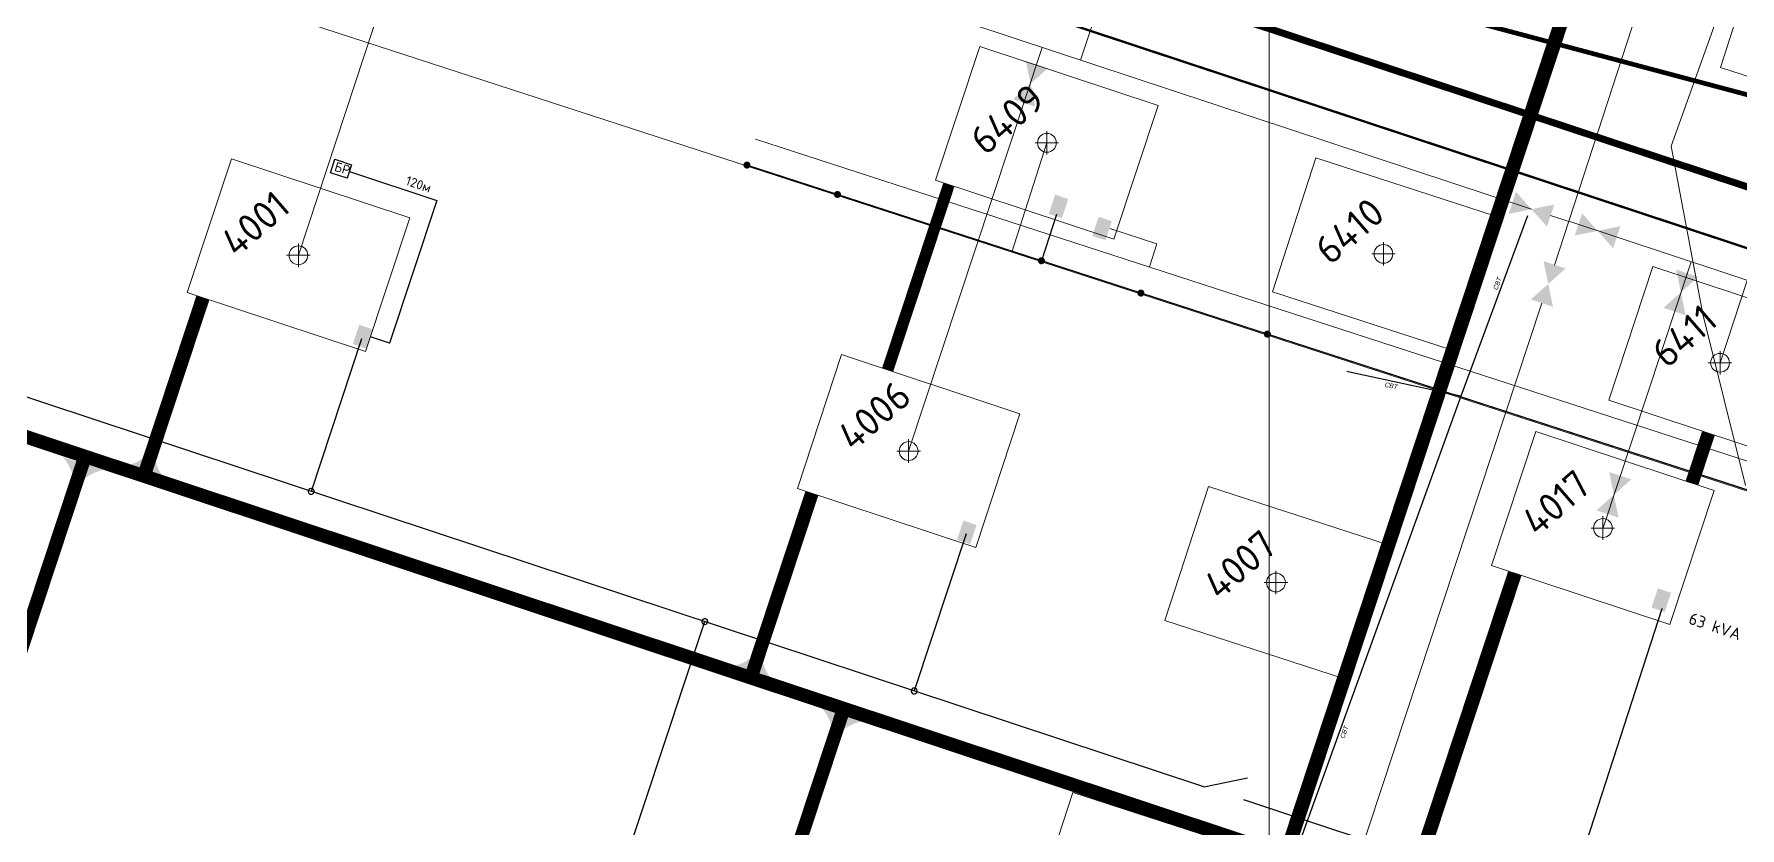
# Model space of a CAD drawing. Header units: millimetres. Extents: x 519 to 9564855, y -810 to 5021775.
# Drawn here: x 9524474 to 9525201, y 4999281 to 4999619 of the extents above; entities that cross this region are included whole.
import ezdxf
from ezdxf.enums import TextEntityAlignment as Align

# ---------------------------------------------------------------- set-up
doc = ezdxf.new("R2010")
doc.units = ezdxf.units.MM
doc.header["$LTSCALE"] = 2
doc.header["$MEASUREMENT"] = 0
doc.header["$PDMODE"] = 2
doc.header["$PDSIZE"] = 5
for name, pattern in [('1', [0]), ('92051501$0$GROUND1', [60, 50, -10]), ('92051501$0$GROUND2', [35, 25, -10]), ('DASHED2', [9.525, 6.35, -3.175])]:
    doc.linetypes.add(name, pattern=pattern)
for name, color, linetype in [('Existing roads', 41, 'Continuous'), ('GRID_PULKOVO', 7, 'Continuous'), ('new 100 wells', 131, 'Continuous'), ('OilColl&Flowlines', 3, 'Continuous'), ('ROAD_FIELD', 255, '92051501$0$GROUND2'), ('МГ-земельный участок', 7, 'Continuous'), ('Скважины 2017г', 221, 'Continuous'), ('Скважины на 2013 год.', 21, '1'), ('Скважины на 2014 год', 70, 'Continuous'), ('Скважины на 2015 год', 7, 'Continuous')]:
    doc.layers.add(name, color=color, linetype=linetype)
for name, color, linetype, lineweight in [('WELLS(drilled after 2000y)', 6, 'Continuous', 40), ('Нефтепровод Fiberclass', 14, 'g5_122_n', 30), ('Новый водовод', 5, 'g_122_vpr', 30), ('Скважины на 2023 год', 201, 'Continuous', 20), ('Электро', 1, 'Continuous', 30), ('Электроснаб', 1, 'Continuous', 18), ('Электроснабжене', 1, 'Continuous', 18)]:
    doc.layers.add(name, color=color, linetype=linetype, lineweight=lineweight)
doc.styles.add('92051501$0$STANDARD', font='simplex.shx')
doc.styles.add('Elect', font='isocpeur.ttf')
doc.styles.add('GeoApp', font='', dxfattribs={"height": 1})
doc.styles.add('Line_GUGK', font='')
doc.styles.get("Standard").update_dxf_attribs({"font": 'isocpeur.ttf', "width": 0.5})
doc.styles.get('GeoApp').set_extended_font_data('D431', italic=True)
doc.styles.get('Line_GUGK').set_extended_font_data('Bm431', italic=True)
doc.linetypes.add('g5_122_n', pattern='A,1,-1,1.5,-0.3,["Н",GeoApp,S=1,R=0,X=0,Y=-0.5],-1.5,1.5,-1,4,-1,4,-1,3', length=20.8)
doc.linetypes.add('g_122_vpr', pattern='A,2,-2,3,-0.6,["Впр",Line_GUGK,S=2,R=0,X=0,Y=-1],-6.4,3,-2,8,-2,8,-2,6', length=45)
doc.linetypes.add('WTR_LINE', pattern='A,0.5,-0.2,["W",92051501$0$STANDARD,S=0.1,R=0,X=-0.1,Y=-0.05],-0.05', length=0.75)

msp = doc.modelspace()

# ---------------------------------------------------------------- hatches: boundary and pattern name
at = {"layer": 'Existing roads', "lineweight": 0}
h = msp.add_hatch(color=256, dxfattribs=at)
h.paths.add_polyline_path([(9524492.10618, 4999428.89614), (9524490.51894, 4999429.4929, 0.155118741), (9524485.98628, 4999439.02991), (9524494.54188, 4999436.27677)])
h.paths.add_polyline_path([(9524493.63188, 4999428.32251), (9524492.10618, 4999428.89614), (9524494.54188, 4999436.27677), (9524503.33782, 4999433.44629, 0.161550784)])
h = msp.add_hatch(color=256, dxfattribs=at)
h.paths.add_polyline_path([(9524523.65818, 4999439.73836), (9524525.24132, 4999439.13079, 0.155118741), (9524529.70883, 4999429.56309), (9524521.17221, 4999432.37451)])
h.paths.add_polyline_path([(9524522.13643, 4999440.32238), (9524523.65818, 4999439.73836), (9524521.17221, 4999432.37451), (9524512.39578, 4999435.26491, 0.161550784)])
h = msp.add_hatch(color=256, dxfattribs=at)
h.paths.add_polyline_path([(9524782.27986, 4999354.39291), (9524783.86299, 4999353.78534, 0.155118741), (9524788.3305, 4999344.21764), (9524779.79388, 4999347.02906)])
h.paths.add_polyline_path([(9524780.7581, 4999354.97693), (9524782.27986, 4999354.39291), (9524779.79388, 4999347.02906), (9524771.01745, 4999349.91945, 0.161550784)])
h = msp.add_hatch(color=256, dxfattribs=at)
h.paths.add_polyline_path([(9524815.49156, 4999321.89377), (9524813.90432, 4999322.49054, 0.155118741), (9524809.37166, 4999332.02755), (9524817.92726, 4999329.2744)])
h.paths.add_polyline_path([(9524817.01726, 4999321.32015), (9524815.49156, 4999321.89377), (9524817.92726, 4999329.2744), (9524826.7232, 4999326.44392, 0.161550784)])
at = {"layer": 'Электро'}
for points in [[(9524906.0866, 4999542.65115), (9524911.69884, 4999540.79416), (9524914.40606, 4999548.97602), (9524908.79383, 4999550.833)], [(9524609.59383, 4999487.20301), (9524615.20606, 4999485.34602), (9524617.91329, 4999493.52788), (9524612.30106, 4999495.38486)], [(9524867.00064, 4999403.76583), (9524872.61287, 4999401.90884), (9524875.3201, 4999410.0907), (9524869.70787, 4999411.94769)], [(9525162.914, 4999374.91172), (9525168.52623, 4999373.05473), (9525171.23346, 4999381.23659), (9525165.62123, 4999383.09358)]]:
    msp.add_hatch(color=256, dxfattribs=at).paths.add_polyline_path(points)
at = {"layer": 'Электроснаб', "linetype": 'ByBlock', "lineweight": 0}
for points in [[(9524906.0866, 4999542.65115), (9524911.69884, 4999540.79416), (9524914.40606, 4999548.97602), (9524908.79383, 4999550.833)], [(9524609.59383, 4999487.20301), (9524615.20606, 4999485.34602), (9524617.91329, 4999493.52788), (9524612.30106, 4999495.38486)], [(9524867.00064, 4999403.76583), (9524872.61287, 4999401.90884), (9524875.3201, 4999410.0907), (9524869.70787, 4999411.94769)], [(9525162.914, 4999374.91172), (9525168.52623, 4999373.05473), (9525171.23346, 4999381.23659), (9525165.62123, 4999383.09358)]]:
    msp.add_hatch(color=1, dxfattribs=at).paths.add_polyline_path(points)
at = {"layer": 'Электроснабжене', "linetype": 'ByBlock', "lineweight": 0}
for points in [[(9524906.0866, 4999542.65115), (9524911.69884, 4999540.79416), (9524914.40606, 4999548.97602), (9524908.79383, 4999550.833)], [(9524924.65338, 4999533.25599), (9524930.26562, 4999531.399), (9524932.97285, 4999539.58086), (9524927.36061, 4999541.43785)], [(9524609.59383, 4999487.20301), (9524615.20606, 4999485.34602), (9524617.91329, 4999493.52788), (9524612.30106, 4999495.38486)], [(9524867.00064, 4999403.76583), (9524872.61287, 4999401.90884), (9524875.3201, 4999410.0907), (9524869.70787, 4999411.94769)], [(9525162.914, 4999374.91172), (9525168.52623, 4999373.05473), (9525171.23346, 4999381.23659), (9525165.62123, 4999383.09358)]]:
    msp.add_hatch(color=1, dxfattribs=at).paths.add_polyline_path(points)

# ---------------------------------------------------------------- linework, layer by layer
at = {"layer": 'Existing roads', "linetype": 'ByBlock', "lineweight": 0, "const_width": 6, "flags": 128}
for points in [[(9525129.07201, 4999638.26093), (9525007.002, 4999269.33741)], [(9525104.71556, 4999389.59076), (9525059.21003, 4999252.06272)]]:
    msp.add_lwpolyline(points, dxfattribs=at)
at = {"layer": 'Existing roads', "linetype": 'ByBlock', "lineweight": 0, "ltscale": 5, "const_width": 5}
msp.add_lwpolyline([(9524837.44721, 4999476.17448), (9524863.56167, 4999555.0983)], dxfattribs=at)
at = {"layer": 'Existing roads', "lineweight": 0, "const_width": 5.8}
for points in [[(9525007.002, 4999269.33741), (9524205.07757, 4999535.80273)], [(9524545.69979, 4999506.8548), (9524520.38571, 4999430.34992)], [(9524450.21237, 4999302.44485), (9524495.28224, 4999438.65621)], [(9524805.18678, 4999423.62455), (9524779.08856, 4999344.74984)], [(9524770.53908, 4999186.19851), (9524818.66761, 4999331.65385)]]:
    msp.add_lwpolyline(points, dxfattribs=at)
at = {"layer": 'Existing roads', "lineweight": 0, "const_width": 5.7, "flags": 128}
msp.add_lwpolyline([(9525187.16857, 4999449.21956), (9525180.12419, 4999427.86373)], dxfattribs=at)
at = {"layer": 'GRID_PULKOVO', "lineweight": 0}
msp.add_line((9525000, 5011000), (9525000, 4992000), dxfattribs=at)
at = {"layer": 'new 100 wells', "color": 0, "linetype": 'ByBlock', "lineweight": 0}
for points in [[(9524538.98202, 4999509.07759), (9524614.96254, 4999483.93701), (9524633.81798, 4999540.92241), (9524557.83745, 4999566.06299)], [(9524798.98202, 4999425.67759), (9524874.96254, 4999400.53701), (9524893.81798, 4999457.52241), (9524817.83745, 4999482.66299)]]:
    msp.add_lwpolyline(points, close=True, dxfattribs=at)
for centre in [(9524586.4, 4999525), (9524846.4, 4999441.6)]:
    msp.add_circle(centre, 4, dxfattribs=at)
at = {"layer": 'new 100 wells', "color": 0, "linetype": 'ByBlock', "lineweight": 0, "ltscale": 80}
for p in [(9524586.4, 4999525), (9524846.4, 4999441.6)]:
    msp.add_point(p, dxfattribs=at)
at = {"layer": 'OilColl&Flowlines', "linetype": 'ByBlock', "lineweight": 0}
for p, q in [((9525240.58804, 4999886.26966, 0), (9525121.53092, 4999520.7496)), ((9525119.92163, 4999541.91175), (9525127.69298, 4999539.34035)), ((9525652.95638, 4999365.67751), (9525127.72426, 4999539.4673)), ((9525142.23991, 4999408.92062), (9525179.74055, 4999522.25605)), ((9525116.21684, 4999504.61512), (9524929.26645, 4998939.60869))]:
    msp.add_line(p, q, dxfattribs=at)
at = {"layer": 'OilColl&Flowlines', "lineweight": 0}
for p, q in [((9525111.75628, 4999544.61351), (9524175.86766, 4999854.2821)), ((9524586.4, 4999525), (9524643.89021, 4999699.42192)), ((9524846.4, 4999441.6), (9524903.30693, 4999613.58563))]:
    msp.add_line(p, q, dxfattribs=at)
at = {"layer": 'OilColl&Flowlines', "color": 82, "lineweight": 0}
msp.add_line((9524555.7487, 4999635.16461), (9525515.28146, 4999323.15569), dxfattribs=at)
at = {"layer": 'OilColl&Flowlines', "color": 3, "lineweight": 0}
msp.add_line((9524555.7487, 4999635.16461), (9525515.28146, 4999323.15569), dxfattribs=at)
at = {"layer": 'OilColl&Flowlines', "lineweight": 0}
for points in [[(9524905.74871, 4999604.70247), (9524898.33268, 4999598.09699), (9524896.32018, 4999607.82219)], [(9524900.34518, 4999588.37178), (9524890.91665, 4999591.49151), (9524898.33268, 4999598.09699)], [(9525146.5604, 4999528.00437), (9525139.95492, 4999535.4204), (9525149.68013, 4999537.4329)], [(9525120.9311, 4999503.05525), (9525111.50258, 4999506.17498), (9525118.9186, 4999512.78046)], [(9525120.9311, 4999503.05525), (9525111.50258, 4999506.17498), (9525118.9186, 4999512.78046)]]:
    msp.add_solid(points, dxfattribs=at)
at = {"layer": 'OilColl&Flowlines', "linetype": 'ByBlock', "lineweight": 0}
for points in [[(9525102.03108, 4999542.60101), (9525105.1508, 4999552.02954), (9525111.75628, 4999544.61351)], [(9525118.36176, 4999537.19748), (9525111.75628, 4999544.61351), (9525121.48149, 4999546.62601)], [(9525130.22972, 4999533.4079), (9525133.34944, 4999542.83643), (9525139.95492, 4999535.4204)], [(9525126.33463, 4999519.38594), (9525118.9186, 4999512.78046), (9525116.9061, 4999522.50567)], [(9525126.33463, 4999519.38594), (9525118.9186, 4999512.78046), (9525116.9061, 4999522.50567)], [(9525182.8302, 4999515.78624), (9525175.41417, 4999509.18076), (9525173.40167, 4999518.90597)], [(9525177.42667, 4999499.45555), (9525167.99815, 4999502.57528), (9525175.41417, 4999509.18076)], [(9525154.28841, 4999429.52649), (9525146.87238, 4999422.92101), (9525144.85988, 4999432.64621)], [(9525148.88488, 4999413.1958), (9525139.45636, 4999416.31553), (9525146.87238, 4999422.92101)]]:
    msp.add_solid(points, dxfattribs=at)
at = {"layer": 'ROAD_FIELD', "linetype": '92051501$0$GROUND1', "lineweight": 0}
msp.add_lwpolyline([(9523677.33764, 4995814.53179), (9523779.5692, 4996012.42397), (9523991.837, 4996331.555), (9524095.437, 4996504.555), (9524346.537, 4996948.955), (9524458.337, 4997198.555), (9524536.637, 4997429.155), (9524631.237, 4997756.455), (9524742.837, 4998101.955), (9524802.21631, 4998263.4501), (9524977.31895, 4998658.98382), (9525070.237, 4998931.055), (9525201.337, 4999233.755), (9525235.8427, 4999319.26134), (9525202.937, 4999426.855), (9525184.737, 4999499.955), (9525171.237, 4999571.455), (9525219.837, 4999707.255), (9525214.6934, 4999831.36774)], dxfattribs=at)
at = {"layer": 'WELLS(drilled after 2000y)', "color": 0, "linetype": 'ByBlock', "lineweight": 0}
msp.add_lwpolyline([(9525094.78202, 4999392.87759), (9525170.76254, 4999367.73701), (9525189.61798, 4999424.72241), (9525113.63745, 4999449.86299)], close=True, dxfattribs=at)
msp.add_circle((9525142.2, 4999408.8), 4, dxfattribs=at)
at = {"layer": 'WELLS(drilled after 2000y)', "color": 0, "linetype": 'ByBlock', "lineweight": 0, "ltscale": 80}
msp.add_point((9525142.2, 4999408.8), dxfattribs=at)
at = {"layer": 'МГ-земельный участок', "color": 34, "linetype": 'DASHED2', "lineweight": 25, "ltscale": 5, "const_width": 2}
msp.add_lwpolyline([(9522271, 4999525), (9527884, 4997830), (9530104, 4997995), (9529358.40073, 4998522.43877), (9528467.29836, 4998113.15535), (9526935, 4999132), (9522496, 5000315), (9522167.80801, 4999999.48247)], close=True, dxfattribs=at)
at = {"layer": 'Нефтепровод Fiberclass'}
for points in [[(9525110.0322, 4999541.7527), (9525081.6214, 4999465.0318), (9525035.0094, 4999475.1204), (9525033.0918, 4999475.4471)], [(9525081.6214, 4999465.0318), (9524976.7401, 4999174.8672), (9524910.0302, 4998997.8452), (9524900.9792, 4998972.6745)]]:
    msp.add_lwpolyline(points, dxfattribs=at)
at = {"layer": 'Новый водовод', "color": 5, "linetype": 'WTR_LINE', "lineweight": 0, "ltscale": 40}
for points, const_width in [([(9524314.11, 5000356), (9524162.76, 4999898.57), (9526008.05, 4999288)], 3), ([(9524624.28, 4999719.73), (9525832.5, 4999319.95), (9525840.3, 4999343.5), (9525894.08637, 4999509.06696), (9524678.78862, 4999899.41686)], 1)]:
    msp.add_lwpolyline(points, dxfattribs=dict(at, const_width=const_width))
at = {"layer": 'Скважины 2017г', "color": 0, "linetype": 'ByBlock', "lineweight": 0}
msp.add_lwpolyline([(9525286.76813, 4999637.61215), (9525268.39912, 4999580.49316), (9525192.24046, 4999604.98517), (9525210.60947, 4999662.10416), (9525286.76813, 4999637.61215)], dxfattribs=at)
at = {"layer": 'Скважины на 2013 год.', "color": 3, "linetype": 'ByBlock', "lineweight": 0, "ltscale": 5}
for p, q in [((9524993.8, 4999832.4), (9524919.69099, 4999608.14543)), ((9524905.3, 4999572.9), (9524890.3619, 4999526.35925)), ((9525192.1, 4999479.2), (9525203.70792, 4999514.32569))]:
    msp.add_line(p, q, dxfattribs=at)
at = {"layer": 'Скважины на 2014 год', "color": 0, "linetype": 'ByBlock', "lineweight": 0}
msp.add_lwpolyline([(9525144.68202, 4999463.27759), (9525163.53745, 4999520.26299), (9525239.51798, 4999495.12241), (9525220.66255, 4999438.13701), (9525144.68202, 4999463.27759)], dxfattribs=at)
msp.add_circle((9525192.1, 4999479.2), 4, dxfattribs=at)
msp.add_point((9525192.1, 4999479.2), dxfattribs=at)
at = {"layer": 'Скважины на 2015 год', "color": 1, "lineweight": 0}
for p, q in [((9525548.57143, 4999325.18945, 0), (9524781.21132, 4999574.51986, 0)), ((9524932.13481, 4999536.37508), (9524952.1688, 4999529.86564)), ((9524952.1688, 4999529.86564), (9524948.96736, 4999520.01262, 0))]:
    msp.add_line(p, q, dxfattribs=at)
at = {"layer": 'Скважины на 2015 год', "color": 0, "linetype": 'ByBlock', "lineweight": 0}
msp.add_lwpolyline([(9524857.88202, 4999556.97759), (9524876.73745, 4999613.96299), (9524952.71798, 4999588.82241), (9524933.86255, 4999531.83701), (9524857.88202, 4999556.97759)], dxfattribs=at)
msp.add_circle((9524905.3, 4999572.9), 4, dxfattribs=at)
msp.add_point((9524905.3, 4999572.9), dxfattribs=at)
at = {"layer": 'Скважины на 2023 год', "color": 0, "linetype": 'ByBlock', "lineweight": 0}
for points in [[(9525001.40241, 4999509.44789), (9525077.48693, 4999484.72653), (9525096.02795, 4999541.78992), (9525019.94343, 4999566.51128)], [(9524955.60241, 4999369.44789), (9525031.68693, 4999344.72653), (9525050.22795, 4999401.78992), (9524974.14343, 4999426.51128)], [(9524897.80241, 4999239.04789), (9524973.88693, 4999214.32653), (9524992.42795, 4999271.38992), (9524916.34343, 4999296.11128)]]:
    msp.add_lwpolyline(points, close=True, dxfattribs=at)
for centre in [(9525048.7, 4999525.6), (9525002.9, 4999385.6)]:
    msp.add_circle(centre, 4, dxfattribs=at)
for p in [(9525048.7, 4999525.6), (9525002.9, 4999385.6)]:
    msp.add_point(p, dxfattribs=at)
at = {"layer": 'Электро', "ltscale": 0.5}
for p, q in [((9524972.11108, 4999298.59036, 0), (9524138.91597, 4999574.27953, 0)), ((9524600.08216, 4999560.17114), (9524601.99287, 4999565.92927)), ((9524600.08216, 4999560.17114), (9524601.99287, 4999565.92927)), ((9524601.99287, 4999565.92927), (9524609.06434, 4999563.58276)), ((9524601.99287, 4999565.92927), (9524609.06434, 4999563.58276)), ((9524607.15364, 4999557.82463), (9524600.08216, 4999560.17114)), ((9524607.15364, 4999557.82463), (9524600.08216, 4999560.17114)), ((9524609.06434, 4999563.58276), (9524607.15364, 4999557.82463)), ((9524609.06434, 4999563.58276), (9524607.15364, 4999557.82463)), ((9524608.10899, 4999560.7037), (9524645.38603, 4999548.33416)), ((9524608.10899, 4999560.7037), (9524645.38603, 4999548.33416)), ((9525544.87715, 4999314.11611, 0), (9524777.51705, 4999563.44652, 0)), ((9524645.38603, 4999548.33416), (9524625.23964, 4999487.62065)), ((9524645.38603, 4999548.33416), (9524625.23964, 4999487.62065)), ((9524613.30772, 4999489.34243, 0), (9524591.826, 4999424.41981, 0)), ((9524870.88971, 4999406.28833, 0), (9524848.75931, 4999339.40523, 0)), ((9524704.71705, 4999203.27393, 0), (9524759.52956, 4999368.92974, 0)), ((9525126.3061, 4999247.37552, 0), (9525167.48156, 4999374.52127, 0)), ((9524972.11108, 4999298.59036, 0), (9524990.79822, 4999302.34134, 0)), ((9525104.44353, 4999254.80396, 0), (9524989.20395, 4999292.93464, 0))]:
    msp.add_line(p, q, dxfattribs=at)
at = {"layer": 'Электро', "ltscale": 50}
msp.add_line((9524909.39357, 4999542.44206), (9524902.97354, 4999522.68324), dxfattribs=at)
at = {"layer": 'Электро', "ltscale": 7.5}
msp.add_line((9524625.23964, 4999487.62065), (9524617.07525, 4999490.3221), dxfattribs=at)
msp.add_line((9524625.23964, 4999487.62065), (9524617.07525, 4999490.3221), dxfattribs=at)
at = {"layer": 'Электро', "ltscale": 0.5, "const_width": 1.5, "elevation": 0}
for points in [[(9524776.80376, 4999563.67829, 1), (9524778.23034, 4999563.21476, 1)], [(9524815.36288, 4999551.14967, 1), (9524816.78946, 4999550.68614, 1)], [(9524944.64692, 4999509.14274, 1), (9524946.07351, 4999508.67921, 1)], [(9524998.51853, 4999491.63879, 1), (9524999.94511, 4999491.17526, 1)]]:
    msp.add_lwpolyline(points, format="xyb", close=True, dxfattribs=at)
at = {"layer": 'Электро', "ltscale": 50, "const_width": 1.5}
msp.add_lwpolyline([(9524902.26025, 4999522.915, 1), (9524903.68683, 4999522.45148, 1)], format="xyb", close=True, dxfattribs=at)
at = {"layer": 'Электро', "ltscale": 0.5}
for centre, radius, start, end in [((9524777.51705, 4999563.44652, 0), 0.75, 162.00000005, 342.00000005), ((9524777.51705, 4999563.44652, 0), 0.75, 342.00000005, 162.00000005), ((9524816.07617, 4999550.91791, 0), 0.75, 162.00000005, 342.00000005), ((9524816.07617, 4999550.91791, 0), 0.75, 342.00000005, 162.00000005), ((9524945.36022, 4999508.91097, 0), 0.75, 162.00000005, 342.00000005), ((9524945.36022, 4999508.91097, 0), 0.75, 342.00000005, 162.00000005), ((9524999.23182, 4999491.40703, 0), 0.75, 342.00000005, 162.00000005), ((9524999.23182, 4999491.40703, 0), 0.75, 162.00000005, 342.00000005), ((9524759.52731, 4999368.9245, 0), 1.25, 162, 342), ((9524759.52956, 4999368.92974, 0), 1.25, 162, 342), ((9524759.52731, 4999368.9245, 0), 1.25, 342, 162), ((9524759.52956, 4999368.92974, 0), 1.25, 342, 162)]:
    msp.add_arc(centre, radius, start, end, dxfattribs=at)
at = {"layer": 'Электро', "ltscale": 25}
for centre, start, end in [((9524591.82583, 4999424.41926, 0), 162, 342), ((9524591.82583, 4999424.41926, 0), 342, 162), ((9524848.75706, 4999339.4, 0), 162, 342), ((9524848.75706, 4999339.4, 0), 342, 162)]:
    msp.add_arc(centre, 1.25, start, end, dxfattribs=at)
at = {"layer": 'Электроснаб', "color": 1, "linetype": 'ByBlock', "lineweight": 0, "ltscale": 0.5}
for p, q in [((9524972.11108, 4999298.59036, 0), (9524138.91597, 4999574.27953, 0)), ((9524600.08216, 4999560.17114), (9524601.99287, 4999565.92927)), ((9524600.08216, 4999560.17114), (9524601.99287, 4999565.92927)), ((9524601.99287, 4999565.92927), (9524609.06434, 4999563.58276)), ((9524601.99287, 4999565.92927), (9524609.06434, 4999563.58276)), ((9524607.15364, 4999557.82463), (9524600.08216, 4999560.17114)), ((9524607.15364, 4999557.82463), (9524600.08216, 4999560.17114)), ((9524609.06434, 4999563.58276), (9524607.15364, 4999557.82463)), ((9524609.06434, 4999563.58276), (9524607.15364, 4999557.82463)), ((9524608.10899, 4999560.7037), (9524645.38603, 4999548.33416)), ((9524608.10899, 4999560.7037), (9524645.38603, 4999548.33416)), ((9525544.87715, 4999314.11611, 0), (9524777.51705, 4999563.44652, 0)), ((9524645.38603, 4999548.33416), (9524625.23964, 4999487.62065)), ((9524645.38603, 4999548.33416), (9524625.23964, 4999487.62065)), ((9524613.30772, 4999489.34243, 0), (9524591.826, 4999424.41981, 0)), ((9524870.88971, 4999406.28833, 0), (9524848.75931, 4999339.40523, 0)), ((9524704.71705, 4999203.27393, 0), (9524759.52956, 4999368.92974, 0)), ((9525126.3061, 4999247.37552, 0), (9525167.48156, 4999374.52127, 0)), ((9524972.11108, 4999298.59036, 0), (9524990.79822, 4999302.34134, 0)), ((9525104.44353, 4999254.80396, 0), (9524989.20395, 4999292.93464, 0))]:
    msp.add_line(p, q, dxfattribs=at)
at = {"layer": 'Электроснаб', "color": 1, "lineweight": 0, "ltscale": 50}
msp.add_line((9524909.39357, 4999542.44206), (9524902.97354, 4999522.68324), dxfattribs=at)
at = {"layer": 'Электроснаб', "color": 1, "linetype": 'ByBlock', "lineweight": 0, "ltscale": 7.5}
msp.add_line((9524625.23964, 4999487.62065), (9524617.07525, 4999490.3221), dxfattribs=at)
msp.add_line((9524625.23964, 4999487.62065), (9524617.07525, 4999490.3221), dxfattribs=at)
at = {"layer": 'Электроснаб', "color": 1, "linetype": 'ByBlock', "lineweight": 0, "ltscale": 0.5, "const_width": 1.5, "elevation": 0}
for points in [[(9524776.80376, 4999563.67829, 1), (9524778.23034, 4999563.21476, 1)], [(9524815.36288, 4999551.14967, 1), (9524816.78946, 4999550.68614, 1)], [(9524944.64692, 4999509.14274, 1), (9524946.07351, 4999508.67921, 1)], [(9524998.51853, 4999491.63879, 1), (9524999.94511, 4999491.17526, 1)]]:
    msp.add_lwpolyline(points, format="xyb", close=True, dxfattribs=at)
at = {"layer": 'Электроснаб', "color": 1, "lineweight": 0, "ltscale": 50, "const_width": 1.5}
msp.add_lwpolyline([(9524902.26025, 4999522.915, 1), (9524903.68683, 4999522.45148, 1)], format="xyb", close=True, dxfattribs=at)
at = {"layer": 'Электроснаб', "color": 1, "linetype": 'ByBlock', "lineweight": 0, "ltscale": 0.5}
for centre, radius, start, end in [((9524777.51705, 4999563.44652, 0), 0.75, 162.00000005, 342.00000005), ((9524777.51705, 4999563.44652, 0), 0.75, 342.00000005, 162.00000005), ((9524816.07617, 4999550.91791, 0), 0.75, 162.00000005, 342.00000005), ((9524816.07617, 4999550.91791, 0), 0.75, 342.00000005, 162.00000005), ((9524945.36022, 4999508.91097, 0), 0.75, 162.00000005, 342.00000005), ((9524945.36022, 4999508.91097, 0), 0.75, 342.00000005, 162.00000005), ((9524999.23182, 4999491.40703, 0), 0.75, 342.00000005, 162.00000005), ((9524999.23182, 4999491.40703, 0), 0.75, 162.00000005, 342.00000005), ((9524759.52731, 4999368.9245, 0), 1.25, 162, 342), ((9524759.52956, 4999368.92974, 0), 1.25, 162, 342), ((9524759.52731, 4999368.9245, 0), 1.25, 342, 162), ((9524759.52956, 4999368.92974, 0), 1.25, 342, 162)]:
    msp.add_arc(centre, radius, start, end, dxfattribs=at)
at = {"layer": 'Электроснаб', "color": 1, "linetype": 'ByBlock', "lineweight": 0, "ltscale": 25}
for centre, start, end in [((9524591.82583, 4999424.41926, 0), 162, 342), ((9524591.82583, 4999424.41926, 0), 342, 162), ((9524848.75706, 4999339.4, 0), 162, 342), ((9524848.75706, 4999339.4, 0), 342, 162)]:
    msp.add_arc(centre, 1.25, start, end, dxfattribs=at)
at = {"layer": 'Электроснабжене', "color": 1, "linetype": 'ByBlock', "lineweight": 0, "ltscale": 0.5}
for p, q in [((9524972.11108, 4999298.59036, 0), (9524138.91597, 4999574.27953, 0)), ((9524600.08216, 4999560.17114), (9524601.99287, 4999565.92927)), ((9524600.08216, 4999560.17114), (9524601.99287, 4999565.92927)), ((9524601.99287, 4999565.92927), (9524609.06434, 4999563.58276)), ((9524601.99287, 4999565.92927), (9524609.06434, 4999563.58276)), ((9524607.15364, 4999557.82463), (9524600.08216, 4999560.17114)), ((9524607.15364, 4999557.82463), (9524600.08216, 4999560.17114)), ((9524609.06434, 4999563.58276), (9524607.15364, 4999557.82463)), ((9524609.06434, 4999563.58276), (9524607.15364, 4999557.82463)), ((9524608.10899, 4999560.7037), (9524645.38603, 4999548.33416)), ((9524608.10899, 4999560.7037), (9524645.38603, 4999548.33416)), ((9525544.87715, 4999314.11611, 0), (9524777.51705, 4999563.44652, 0)), ((9524645.38603, 4999548.33416), (9524625.23964, 4999487.62065)), ((9524645.38603, 4999548.33416), (9524625.23964, 4999487.62065)), ((9524613.30772, 4999489.34243, 0), (9524591.826, 4999424.41981, 0)), ((9524870.88971, 4999406.28833, 0), (9524848.75931, 4999339.40523, 0)), ((9524704.71705, 4999203.27393, 0), (9524759.52956, 4999368.92974, 0)), ((9525126.3061, 4999247.37552, 0), (9525167.48156, 4999374.52127, 0)), ((9524972.11108, 4999298.59036, 0), (9524990.79822, 4999302.34134, 0)), ((9525104.44353, 4999254.80396, 0), (9524989.20395, 4999292.93464, 0))]:
    msp.add_line(p, q, dxfattribs=at)
at = {"layer": 'Электроснабжене', "color": 1, "lineweight": 0, "ltscale": 50}
msp.add_line((9524909.39357, 4999542.44206), (9524902.97354, 4999522.68324), dxfattribs=at)
at = {"layer": 'Электроснабжене', "color": 1, "linetype": 'ByBlock', "lineweight": 0, "ltscale": 7.5}
msp.add_line((9524625.23964, 4999487.62065), (9524617.07525, 4999490.3221), dxfattribs=at)
msp.add_line((9524625.23964, 4999487.62065), (9524617.07525, 4999490.3221), dxfattribs=at)
at = {"layer": 'Электроснабжене', "color": 1, "linetype": 'ByBlock', "lineweight": 0, "ltscale": 0.5, "const_width": 1.5, "elevation": 0}
for points in [[(9524776.80376, 4999563.67829, 1), (9524778.23034, 4999563.21476, 1)], [(9524815.36288, 4999551.14967, 1), (9524816.78946, 4999550.68614, 1)], [(9524944.64692, 4999509.14274, 1), (9524946.07351, 4999508.67921, 1)], [(9524998.51853, 4999491.63879, 1), (9524999.94511, 4999491.17526, 1)]]:
    msp.add_lwpolyline(points, format="xyb", close=True, dxfattribs=at)
at = {"layer": 'Электроснабжене', "color": 1, "lineweight": 0, "ltscale": 50, "const_width": 1.5}
msp.add_lwpolyline([(9524902.26025, 4999522.915, 1), (9524903.68683, 4999522.45148, 1)], format="xyb", close=True, dxfattribs=at)
at = {"layer": 'Электроснабжене', "color": 1, "linetype": 'ByBlock', "lineweight": 0, "ltscale": 0.5}
for centre, radius, start, end in [((9524777.51705, 4999563.44652, 0), 0.75, 162.00000005, 342.00000005), ((9524777.51705, 4999563.44652, 0), 0.75, 342.00000005, 162.00000005), ((9524816.07617, 4999550.91791, 0), 0.75, 162.00000005, 342.00000005), ((9524816.07617, 4999550.91791, 0), 0.75, 342.00000005, 162.00000005), ((9524945.36022, 4999508.91097, 0), 0.75, 162.00000005, 342.00000005), ((9524945.36022, 4999508.91097, 0), 0.75, 342.00000005, 162.00000005), ((9524999.23182, 4999491.40703, 0), 0.75, 342.00000005, 162.00000005), ((9524999.23182, 4999491.40703, 0), 0.75, 162.00000005, 342.00000005), ((9524759.52731, 4999368.9245, 0), 1.25, 162, 342), ((9524759.52956, 4999368.92974, 0), 1.25, 162, 342), ((9524759.52731, 4999368.9245, 0), 1.25, 342, 162), ((9524759.52956, 4999368.92974, 0), 1.25, 342, 162)]:
    msp.add_arc(centre, radius, start, end, dxfattribs=at)
at = {"layer": 'Электроснабжене', "color": 1, "linetype": 'ByBlock', "lineweight": 0, "ltscale": 25}
for centre, start, end in [((9524591.82583, 4999424.41926, 0), 162, 342), ((9524591.82583, 4999424.41926, 0), 342, 162), ((9524848.75706, 4999339.4, 0), 162, 342), ((9524848.75706, 4999339.4, 0), 342, 162)]:
    msp.add_arc(centre, 1.25, start, end, dxfattribs=at)

# ---------------------------------------------------------------- texts
at = {"layer": 'new 100 wells', "color": 0, "linetype": 'ByBlock', "lineweight": 0, "style": 'Elect'}
for s, p in [('4001', (9524560.0246, 4999523.65785)), ('4006', (9524822.74536, 4999441.00539))]:
    msp.add_text(s, height=12, rotation=41, dxfattribs=at).set_placement(p)
at = {"layer": 'WELLS(drilled after 2000y)', "color": 0, "linetype": 'ByBlock', "lineweight": 0, "style": 'Elect'}
msp.add_text('4017', height=12, rotation=41, dxfattribs=at).set_placement((9525114.23726, 4999404.68903))
at = {"layer": 'Нефтепровод Fiberclass', "linetype": 'ByBlock', "lineweight": 0, "style": 'GeoApp'}
for rotation, p in [(69.67971875, (9525097.24528, 4999512.98197)), (347.78782246, (9525051.99917, 4999469.39686)), (70.12780344, (9525032.00139, 4999321.86952))]:
    msp.add_text('СВТ', height=2, rotation=rotation, dxfattribs=at).set_placement(p, align=Align.MIDDLE_CENTER)
at = {"layer": 'Скважины на 2014 год', "color": 0, "linetype": 'ByBlock', "lineweight": 0, "style": 'Elect'}
msp.add_text('6411', height=12, rotation=41, dxfattribs=at).set_placement((9525169.52659, 4999476.37877))
at = {"layer": 'Скважины на 2015 год', "color": 0, "linetype": 'ByBlock', "lineweight": 0, "style": 'Elect'}
msp.add_text('6409', height=12, rotation=41, dxfattribs=at).set_placement((9524879.163, 4999567.06405))
at = {"layer": 'Скважины на 2023 год', "color": 0, "linetype": 'ByBlock', "lineweight": 0}
msp.add_text('6410', height=12, rotation=41, dxfattribs=at).set_placement((9525028.4323, 4999517.63111), align=Align.BOTTOM_LEFT)
at = {"layer": 'Скважины на 2023 год', "color": 0, "linetype": 'ByBlock', "lineweight": 0, "style": 'Elect'}
msp.add_text('4007', height=12, rotation=41, dxfattribs=at).set_placement((9524978.7793, 4999377.57874))
at = {"layer": 'Электро', "ltscale": 0.5}
for s, rotation, p in [('БР', 342.54947951, (9524601.40751, 4999561.05566, 0)), ('БР', 342.54947951, (9524601.40751, 4999561.05566, 0)), ('120м', 340.83125186, (9524631.72797, 4999555.16686, 0)), ('120м', 340.83125186, (9524631.72797, 4999555.16686, 0))]:
    msp.add_text(s, height=4, rotation=rotation, dxfattribs=at).set_placement(p)
at = {"layer": 'Электро'}
msp.add_text('63 kVA', height=5, rotation=341.691556, dxfattribs=at).set_placement((9525178.32421, 4999368.15163, -0.00006))
at = {"layer": 'Электроснаб', "color": 1, "linetype": 'ByBlock', "lineweight": 0, "ltscale": 0.5}
for s, rotation, p in [('БР', 342.54947951, (9524601.40751, 4999561.05566, 0)), ('БР', 342.54947951, (9524601.40751, 4999561.05566, 0)), ('120м', 340.83125186, (9524631.72797, 4999555.16686, 0)), ('120м', 340.83125186, (9524631.72797, 4999555.16686, 0))]:
    msp.add_text(s, height=4, rotation=rotation, dxfattribs=at).set_placement(p)
at = {"layer": 'Электроснаб', "color": 1, "linetype": 'ByBlock', "lineweight": 0}
msp.add_text('63 kVA', height=5, rotation=341.691556, dxfattribs=at).set_placement((9525178.32421, 4999368.15163, -0.00006))
at = {"layer": 'Электроснабжене', "color": 1, "linetype": 'ByBlock', "lineweight": 0, "ltscale": 0.5}
for s, rotation, p in [('БР', 342.54947951, (9524601.40751, 4999561.05566, 0)), ('БР', 342.54947951, (9524601.40751, 4999561.05566, 0)), ('120м', 340.83125186, (9524631.72797, 4999555.16686, 0)), ('120м', 340.83125186, (9524631.72797, 4999555.16686, 0))]:
    msp.add_text(s, height=4, rotation=rotation, dxfattribs=at).set_placement(p)
at = {"layer": 'Электроснабжене', "color": 1, "linetype": 'ByBlock', "lineweight": 0}
msp.add_text('63 kVA', height=5, rotation=341.691556, dxfattribs=at).set_placement((9525178.32421, 4999368.15163, -0.00006))

doc.saveas('drawing.dxf')
